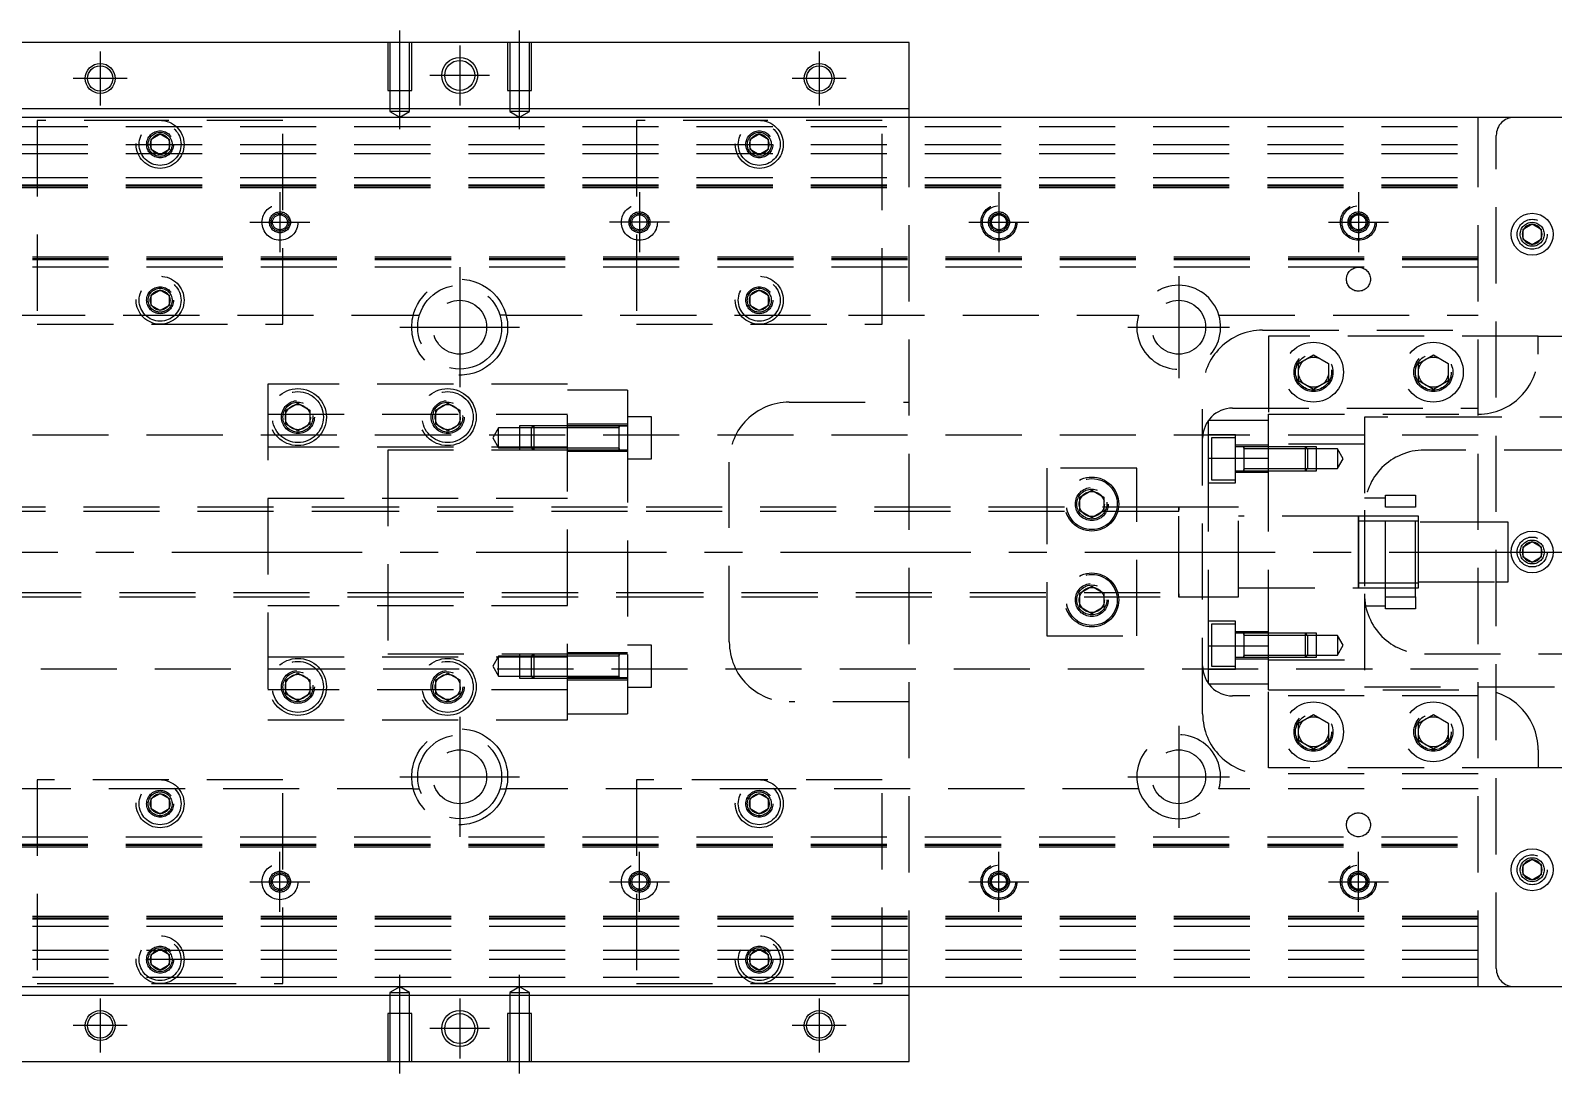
# Model space of a CAD drawing. Extents: x -13 to 561, y -279 to 87.
# Drawn here: x 115.4 to 369.6, y -87 to 87 of the extents above; entities that cross this region are included whole.
import ezdxf

# ---------------------------------------------------------------- set-up
doc = ezdxf.new("R2010")
doc.units = 0
doc.linetypes.add('CENTER', pattern=[50.8, 31.75, -6.35, 6.35, -6.35])
doc.linetypes.add('DASHED', pattern=[19.05, 12.7, -6.35])
doc.layers.get('0').update_dxf_attribs({"linetype": 'CONTINUOUS'})
doc.layers.add('CENTER', color=1, linetype='CENTER')

msp = doc.modelspace()

# ---------------------------------------------------------------- linework, layer by layer
at = {"color": 7, "linetype": 'CONTINUOUS'}
for p, q in [((262, 85), (112, 85)), ((262, 74), (262, 85)), ((112, 74), (262, 74)), ((262, 72.5), (262, 74)), ((371, 72.5), (3, 72.5)), ((364.5, 53.866026), (366, 54.73205)), ((364.5, 52.133974), (364.5, 53.866026)), ((366, 54.73205), (367.5, 53.866026)), ((367.5, 53.866026), (367.5, 52.133974)), ((366, 51.26795), (364.5, 52.133974)), ((367.5, 52.133974), (366, 51.26795)), ((364.5, 0.866026), (366, 1.73205)), ((364.5, -0.866026), (364.5, 0.866026)), ((366, 1.73205), (367.5, 0.866026)), ((367.5, 0.866026), (367.5, -0.866026)), ((366, -1.73205), (364.5, -0.866026)), ((367.5, -0.866026), (366, -1.73205)), ((364.5, -52.133974), (366, -51.26795)), ((364.5, -53.866026), (364.5, -52.133974)), ((366, -51.26795), (367.5, -52.133974)), ((367.5, -52.133974), (367.5, -53.866026)), ((366, -54.73205), (364.5, -53.866026)), ((367.5, -53.866026), (366, -54.73205)), ((3, -72.5), (371, -72.5)), ((262, -74), (262, -72.5)), ((262, -74), (112, -74)), ((262, -85), (262, -74)), ((112, -85), (262, -85))]:
    msp.add_line(p, q, dxfattribs=at)
at = {"color": 3, "linetype": 'DASHED'}
for p, q in [((175.000006, 85), (175.000006, 77)), ((175.35, 85), (175.35, 77)), ((178.65, 77), (178.65, 85)), ((178.999994, 77), (178.999994, 85)), ((195.000006, 85), (195.000006, 77)), ((195.35, 85), (195.35, 77)), ((198.65, 77), (198.65, 85)), ((198.999994, 77), (198.999994, 85)), ((175.000006, 77), (178.999994, 77)), ((175.35, 77), (175.35, 73.5)), ((178.65, 73.5), (178.65, 77)), ((195.000006, 77), (198.999994, 77)), ((195.35, 77), (195.35, 73.5)), ((198.65, 73.5), (198.65, 77)), ((116.5, 72), (116.5, 38)), ((137, 72), (116.5, 72)), ((157.5, 72), (137, 72)), ((157.5, 38), (157.5, 72)), ((178.65, 73.5), (175.35, 73.5)), ((175.35, 73.5), (177, 72.547372)), ((177, 72.547372), (178.65, 73.5)), ((198.65, 73.5), (195.35, 73.5)), ((195.35, 73.5), (197, 72.547372)), ((197, 72.547372), (198.65, 73.5)), ((237, 72), (216.5, 72)), ((216.5, 72), (216.5, 38)), ((257.5, 72), (237, 72)), ((257.5, 38), (257.5, 72)), ((262, -72.5), (262, 72.5)), ((357, -72.5), (357, 72.5)), ((17, 71), (357, 71)), ((135.5, 68.866026), (137, 69.73205)), ((135.5, 67.133974), (135.5, 68.866026)), ((137, 69.73205), (138.5, 68.866026)), ((138.5, 68.866026), (138.5, 67.133974)), ((235.5, 68.866026), (237, 69.73205)), ((235.5, 67.133974), (235.5, 68.866026)), ((237, 69.73205), (238.5, 68.866026)), ((238.5, 68.866026), (238.5, 67.133974)), ((360, -69.5), (360, 69.5)), ((17, 68), (357, 68)), ((17, 66.5), (357, 66.5)), ((135, 68), (135.023172, 68.30356)), ((137, 66.26795), (135.5, 67.133974)), ((138.5, 67.133974), (137, 66.26795)), ((237, 66.26795), (235.5, 67.133974)), ((238.5, 67.133974), (237, 66.26795)), ((238.973226, 68.326156), (239, 68)), ((17, 62.5), (357, 62.5)), ((17, 61.247728), (357, 61.247728)), ((17, 61.1147), (357, 61.1147)), ((17, 61.1), (357, 61.1)), ((17, 60.8), (357, 60.8)), ((275.75, 55.721688), (277, 56.443376)), ((277, 56.443376), (278.25, 55.721688)), ((335.75, 55.721688), (337, 56.443376)), ((337, 56.443376), (338.25, 55.721688)), ((275.75, 54.278312), (275.75, 55.721688)), ((277, 53.556624), (275.75, 54.278312)), ((278.25, 54.278312), (277, 53.556624)), ((278.25, 55.721688), (278.25, 54.278312)), ((278.477374, 55.25955), (278.5, 55)), ((335.75, 54.278312), (335.75, 55.721688)), ((337, 53.556624), (335.75, 54.278312)), ((338.25, 54.278312), (337, 53.556624)), ((338.25, 55.721688), (338.25, 54.278312)), ((338.477374, 55.25955), (338.5, 55)), ((364, 53), (364.030168, 53.346066)), ((357, 49.2), (17, 49.2)), ((357, 48.9), (17, 48.9)), ((357, 48.8853), (17, 48.8853)), ((357, 48.752272), (17, 48.752272)), ((357, 47.5), (17, 47.5)), ((135.5, 42.866026), (137, 43.73205)), ((137, 43.73205), (138.5, 42.866026)), ((235.5, 42.866026), (237, 43.73205)), ((237, 43.73205), (238.5, 42.866026)), ((135.5, 41.133974), (135.5, 42.866026)), ((137, 40.26795), (135.5, 41.133974)), ((138.5, 41.133974), (137, 40.26795)), ((138.5, 42.866026), (138.5, 41.133974)), ((138.973226, 42.326156), (139, 42)), ((235.5, 41.133974), (235.5, 42.866026)), ((237, 40.26795), (235.5, 41.133974)), ((238.5, 41.133974), (237, 40.26795)), ((238.5, 42.866026), (238.5, 41.133974)), ((238.973226, 42.326156), (239, 42)), ((73.708204, 39.5), (179.254033, 39.5)), ((179.254033, 39.5), (180.291796, 39.5)), ((194.745967, 39.5), (193.708204, 39.5)), ((194.745967, 39.5), (300.291796, 39.5)), ((313.708204, 39.5), (357, 39.5)), ((116.5, 38), (157.5, 38)), ((216.5, 38), (257.5, 38)), ((321, 37), (357, 37)), ((322, 36), (322, 23)), ((367, 36), (322, 36)), ((367, 33), (367, 36)), ((367, 36), (374, 36)), ((327, 31.443376), (329.5, 32.886752)), ((327, 28.556624), (327, 31.443376)), ((329.5, 32.886752), (332, 31.443376)), ((332, 31.443376), (332, 28.556624)), ((347, 31.443376), (349.5, 32.886752)), ((347, 28.556624), (347, 31.443376)), ((349.5, 32.886752), (352, 31.443376)), ((352, 31.443376), (352, 28.556624)), ((155, 28), (155, -28)), ((205, 28), (155, 28)), ((205, -28), (205, 28)), ((329.5, 27.113248), (327, 28.556624)), ((332, 28.556624), (329.5, 27.113248)), ((332.477798, 30.364306), (332.5, 30)), ((346.5, 30), (346.520026, 30.346056)), ((349.5, 27.113248), (347, 28.556624)), ((352, 28.556624), (349.5, 27.113248)), ((215, 27), (205, 27)), ((215, 27), (215, 20.976176)), ((311, -27), (311, 27)), ((155, 23), (205, 23)), ((158, 23.6547), (160, 24.809402)), ((158, 21.3453), (158, 23.6547)), ((160, 24.809402), (162, 23.6547)), ((162, 23.6547), (162, 21.3453)), ((183, 23.6547), (185, 24.809402)), ((183, 21.3453), (183, 23.6547)), ((185, 24.809402), (187, 23.6547)), ((187, 23.6547), (187, 21.3453)), ((242, 25), (262, 25)), ((316, 24), (357, 24)), ((322, 15.652476), (322, 23)), ((322, 23), (357, 23)), ((160, 20.190598), (158, 21.3453)), ((162, 21.3453), (160, 20.190598)), ((162.483582, 22.786038), (162.5, 22.5)), ((185, 20.190598), (183, 21.3453)), ((187, 21.3453), (185, 20.190598)), ((187.483582, 22.786038), (187.5, 22.5)), ((193.5, 20.702558), (192.547372, 19.052558)), ((193.5, 17.402558), (193.5, 20.702558)), ((197, 20.702558), (193.5, 20.702558)), ((197, 21.052554), (197, 17.052564)), ((199.35, 21.052554), (197, 21.052554)), ((199, 20.702558), (197, 20.702558)), ((199.35, 21.052558), (199, 20.702558)), ((199, 17.402558), (199, 20.702558)), ((205, 20.702558), (199, 20.702558)), ((205, 20.702558), (199, 20.702558)), ((199.35, 21.052558), (199.35, 17.052558)), ((205, 21.052556), (199.35, 21.052558)), ((205, 21.052554), (199.35, 21.052554)), ((215, 21.302558), (205, 21.302558)), ((213.605, 21.052558), (205, 21.052556)), ((215, 20.976176), (205, 20.976176)), ((213.6, 20.702558), (205, 20.702558)), ((215, 21.052558), (213.595, 21.052558)), ((213.6, 17.052554), (213.6, 21.052564)), ((213.6, 17.052554), (213.6, 21.052564)), ((213.6, 20.702558), (213.6, 21.052564)), ((213.6, 20.836098), (213.6, 21.052558)), ((213.6, 21.052558), (213.6, 20.835892)), ((219, 22.552558), (215, 22.552558)), ((215, 20.976176), (215, -20.976176)), ((219, 15.552558), (219, 22.552558)), ((312, 15.652476), (312, 22)), ((312, 22), (322, 22)), ((322, 15.652476), (322, 22)), ((338, 22.5), (338, 7)), ((380, 22.5), (338, 22.5)), ((357, 19.5), (78.969694, 19.5)), ((192.547372, 19.052558), (193.5, 17.402558)), ((316.5, 19.55635), (312, 19.55635)), ((312.5, 19.05635), (312.5, 12.05635)), ((316.5, 19.05635), (312.5, 19.05635)), ((316.5, 11.55635), (316.5, 19.55635)), ((322, 17.80635), (316.5, 17.80635)), ((338, 18), (322, 18)), ((338, 18), (322, 18)), ((205, 17.5), (155, 17.5)), ((175, 17), (175, -17)), ((205, 17), (175, 17)), ((193.5, 17.402558), (197, 17.402558)), ((197, 17.402558), (199, 17.402558)), ((197, 17.052564), (199.35, 17.052564)), ((199, 17.402558), (205, 17.402558)), ((199, 17.402558), (199.35, 17.052558)), ((199, 17.402558), (205, 17.402558)), ((199.35, 17.052564), (205, 17.052564)), ((199.35, 17.052558), (205, 17.052562)), ((205, 17.402558), (213.6, 17.402558)), ((205, 17.052562), (213.605, 17.052558)), ((205, 16.802558), (215, 16.802558)), ((213.595, 17.052558), (215, 17.052558)), ((213.6, 17.052554), (213.6, 17.402558)), ((213.6, 17.269268), (213.6, 17.052558)), ((213.6, 17.052558), (213.6, 17.26902)), ((215, 15.552558), (219, 15.552558)), ((312, -15.652476), (312, 15.652476)), ((312, 15.652476), (322, 15.652476)), ((317.905, 17.55635), (316.5, 17.55635)), ((322, 17.556346), (317.895, 17.55635)), ((317.9, 17.556354), (317.9, 13.556344)), ((317.9, 17.556354), (317.9, 13.556344)), ((317.9, 17.55635), (317.9, 17.339888)), ((317.9, 17.33964), (317.9, 17.55635)), ((322, 17.20635), (317.9, 17.20635)), ((328.15, 17.55635), (322, 17.556346)), ((328.15, 17.556344), (322, 17.556344)), ((328.5, 17.20635), (322, 17.20635)), ((328.5, 17.20635), (322, 17.20635)), ((322, -15.652476), (322, 15.652476)), ((322, -15.652476), (322, 15.652476)), ((328.15, 13.55635), (328.15, 17.55635)), ((328.5, 17.20635), (328.15, 17.55635)), ((330, 17.556344), (328.15, 17.556344)), ((328.5, 17.20635), (328.5, 13.90635)), ((330, 17.20635), (328.5, 17.20635)), ((330, 13.556354), (330, 17.556344)), ((333.5, 17.20635), (330, 17.20635)), ((333.5, 17.20635), (333.5, 13.90635)), ((334.452628, 15.55635), (333.5, 17.20635)), ((333.5, 13.90635), (334.452628, 15.55635)), ((374, 17), (348, 17)), ((232, -15), (232, 15)), ((300, 14), (285, 14)), ((285, 14), (285, -14)), ((300, -14), (300, 14)), ((316.5, 13.55635), (317.905, 13.55635)), ((316.5, 13.30635), (322, 13.30635)), ((317.895, 13.55635), (322, 13.556352)), ((317.9, 13.90635), (322, 13.90635)), ((317.9, 13.55635), (317.9, 13.773016)), ((317.9, 13.77281), (317.9, 13.55635)), ((322, 13.90635), (328.5, 13.90635)), ((322, 13.90635), (328.5, 13.90635)), ((322, 13.556354), (328.15, 13.556354)), ((322, 13.556352), (328.15, 13.55635)), ((328.15, 13.55635), (328.5, 13.90635)), ((328.15, 13.556354), (330, 13.556354)), ((328.5, 13.90635), (330, 13.90635)), ((330, 13.90635), (333.5, 13.90635)), ((290.5, 9.1547), (292.5, 10.309402)), ((292.5, 10.309402), (294.5, 9.1547)), ((312, 11.55635), (316.5, 11.55635)), ((312.5, 12.05635), (316.5, 12.05635)), ((155, 9), (205, 9)), ((290.5, 6.8453), (290.5, 9.1547)), ((294.5, 9.1547), (294.5, 6.8453)), ((294.983582, 8.286038), (295, 8)), ((341.5, 9), (338, 9)), ((341.5, 9.5), (346.5, 9.5)), ((341.5, 7.5), (341.5, 9.5)), ((346.5, 9.5), (346.5, 7.5)), ((175, 7.5), (54, 7.5)), ((175, 6.75), (54, 6.75)), ((215, 7.5), (175, 7.5)), ((215, 7.499994), (175, 7.499994)), ((215, 6.75), (175, 6.75)), ((215, 6.75), (175, 6.75)), ((307.005, 7.5), (215, 7.5)), ((307, 6.75), (215, 6.75)), ((292.5, 5.690598), (290.5, 6.8453)), ((294.5, 6.8453), (292.5, 5.690598)), ((312, 7.5), (306.995, 7.5)), ((307, -7.500006), (307, 7.500006)), ((307, 6.75), (307, 7.500006)), ((307, 6.951128), (307, 7.5)), ((307, 7.5), (307, 6.951128)), ((307, -6.951128), (307, 6.951128)), ((307, -6.75), (307, 6.75)), ((317, 7.5), (312, 7.5)), ((317, 7.5), (312, 7.5)), ((317, -7.5), (317, 7.5)), ((317, -7.5), (317, 7.5)), ((337.005, 6), (317, 6)), ((336.995, 6), (317, 6)), ((346.5, 6), (336.995, 6)), ((337.005, 6), (336.995, 6)), ((337, -6.000006), (337, 6.000006)), ((337, 5.125), (337, 6.000006)), ((337, 5.325034), (337, 6)), ((337, 6), (337, -5.999164)), ((337, 5.125), (337, -5.125)), ((347, 5.125), (337, 5.125)), ((346.5, 6), (337.005, 6)), ((338, 7), (338, -7)), ((341.5, -7.5), (341.5, 7.5)), ((346.5, 7.5), (341.5, 7.5)), ((346.5, -7.5), (346.5, 7.5)), ((347, 6), (346.5, 6)), ((347, -6), (347, 6)), ((360, 5), (347, 5)), ((362, 5), (360, 5)), ((362, -5), (362, 5)), ((364, 0), (364.023172, 0.30356)), ((347, -5), (360, -5)), ((360, -5), (362, -5)), ((54, -6.75), (175, -6.75)), ((54, -7.5), (175, -7.5)), ((175, -6.75), (215, -6.75)), ((175, -6.75), (215, -6.75)), ((175, -7.499994), (215, -7.499994)), ((175, -7.5), (215, -7.5)), ((215, -6.75), (307, -6.75)), ((215, -7.5), (307.005, -7.5)), ((290.5, -6.8453), (292.5, -5.690598)), ((290.5, -9.1547), (290.5, -6.8453)), ((292.5, -5.690598), (294.5, -6.8453)), ((294.5, -6.8453), (294.5, -9.1547)), ((306.995, -7.5), (312, -7.5)), ((307, -7.500006), (307, -6.75)), ((307, -7.5), (307, -6.951128)), ((307, -6.951128), (307, -7.5)), ((312, -7.5), (317, -7.5)), ((312, -7.5), (317, -7.5)), ((317, -6), (337.005, -6)), ((317, -6), (336.995, -6)), ((336.995, -6), (346.5, -6)), ((336.995, -6), (337.005, -6)), ((337, -6.000006), (337, -5.125)), ((337, -5.125), (347, -5.125)), ((337, -6), (337, -5.325218)), ((337, -5.999164), (337, -6)), ((337.005, -6), (346.5, -6)), ((338, -7), (338, -22.5)), ((341.5, -7.5), (346.5, -7.5)), ((341.5, -9.5), (341.5, -7.5)), ((346.5, -6), (347, -6)), ((346.5, -7.5), (346.5, -9.5)), ((205, -9), (155, -9)), ((290, -8), (290.018502, -7.696412)), ((292.5, -10.309402), (290.5, -9.1547)), ((294.5, -9.1547), (292.5, -10.309402)), ((338, -9), (341.5, -9)), ((346.5, -9.5), (341.5, -9.5)), ((316.5, -11.55635), (312, -11.55635)), ((312.5, -12.05635), (312.5, -19.05635)), ((316.5, -12.05635), (312.5, -12.05635)), ((316.5, -19.55635), (316.5, -11.55635)), ((285, -14), (300, -14)), ((322, -13.30635), (316.5, -13.30635)), ((317.905, -13.55635), (316.5, -13.55635)), ((322, -13.556352), (317.895, -13.55635)), ((317.9, -13.556344), (317.9, -17.556354)), ((317.9, -13.556344), (317.9, -17.556354)), ((317.9, -13.55635), (317.9, -13.77281)), ((317.9, -13.773058), (317.9, -13.55635)), ((322, -13.90635), (317.9, -13.90635)), ((328.15, -13.55635), (322, -13.556352)), ((328.15, -13.556352), (322, -13.556354)), ((328.5, -13.90635), (322, -13.90635)), ((328.5, -13.90635), (322, -13.90635)), ((328.15, -17.55635), (328.15, -13.55635)), ((328.5, -13.90635), (328.15, -13.55635)), ((330, -13.556354), (328.15, -13.556352)), ((328.5, -13.90635), (328.5, -17.20635)), ((330, -13.90635), (328.5, -13.90635)), ((330, -17.556344), (330, -13.556354)), ((333.5, -13.90635), (330, -13.90635)), ((333.5, -13.90635), (333.5, -17.20635)), ((334.452628, -15.55635), (333.5, -13.90635)), ((155, -17.5), (205, -17.5)), ((175, -17), (205, -17)), ((193.5, -17.402558), (192.547372, -19.052558)), ((193.5, -20.702558), (193.5, -17.402558)), ((197, -17.402558), (193.5, -17.402558)), ((197, -17.052564), (197, -21.052554)), ((199.35, -17.052564), (197, -17.052564)), ((199, -17.402558), (197, -17.402558)), ((199.35, -17.052558), (199, -17.402558)), ((199, -20.702558), (199, -17.402558)), ((205, -17.402558), (199, -17.402558)), ((205, -17.402558), (199, -17.402558)), ((199.35, -17.052558), (199.35, -21.052558)), ((205, -17.052562), (199.35, -17.052558)), ((205, -17.052564), (199.35, -17.052564)), ((215, -16.802558), (205, -16.802558)), ((213.605, -17.052558), (205, -17.052562)), ((213.6, -17.402558), (205, -17.402558)), ((215, -17.052558), (213.595, -17.052558)), ((213.6, -21.052564), (213.6, -17.052554)), ((213.6, -21.051878), (213.6, -17.052554)), ((213.6, -17.26902), (213.6, -17.052558)), ((213.6, -17.052558), (213.6, -17.269226)), ((219, -15.552558), (215, -15.552558)), ((219, -22.552558), (219, -15.552558)), ((312, -15.652476), (322, -15.652476)), ((312, -22), (312, -15.652476)), ((316.5, -17.55635), (317.905, -17.55635)), ((317.895, -17.55635), (322, -17.556346)), ((317.9, -17.20635), (322, -17.20635)), ((317.9, -17.55635), (317.9, -17.339682)), ((317.9, -17.339888), (317.9, -17.55635)), ((322, -22), (322, -15.652476)), ((322, -23), (322, -15.652476)), ((322, -17.20635), (328.5, -17.20635)), ((322, -17.20635), (328.5, -17.20635)), ((322, -17.556344), (328.15, -17.556346)), ((322, -17.556346), (328.15, -17.55635)), ((328.15, -17.55635), (328.5, -17.20635)), ((328.15, -17.556346), (330, -17.556344)), ((328.5, -17.20635), (330, -17.20635)), ((330, -17.20635), (333.5, -17.20635)), ((333.5, -17.20635), (334.452628, -15.55635)), ((348, -17), (374, -17)), ((78.969694, -19.5), (357, -19.5)), ((158, -21.3453), (160, -20.190598)), ((160, -20.190598), (162, -21.3453)), ((183, -21.3453), (185, -20.190598)), ((185, -20.190598), (187, -21.3453)), ((192.547372, -19.052558), (193.5, -20.702558)), ((312, -19.55635), (316.5, -19.55635)), ((312.5, -19.05635), (316.5, -19.05635)), ((316.5, -17.80635), (322, -17.80635)), ((322, -18), (338, -18)), ((322, -18), (338, -18)), ((158, -23.6547), (158, -21.3453)), ((162, -21.3453), (162, -23.6547)), ((162.483582, -22.213962), (162.5, -22.5)), ((182.5, -22.5), (182.518502, -22.196412)), ((183, -23.6547), (183, -21.3453)), ((187, -21.3453), (187, -23.6547)), ((193.5, -20.702558), (197, -20.702558)), ((197, -20.702558), (199, -20.702558)), ((197, -21.052554), (199.35, -21.052554)), ((199, -20.702558), (205, -20.702558)), ((199, -20.702558), (199.35, -21.052558)), ((199, -20.702558), (205, -20.702558)), ((199.35, -21.052554), (205, -21.052554)), ((199.35, -21.052558), (205, -21.052556)), ((205, -20.702558), (213.6, -20.702558)), ((215, -20.976176), (205, -20.976176)), ((205, -21.052556), (213.605, -21.052558)), ((205, -21.302558), (215, -21.302558)), ((213.595, -21.052558), (215, -21.052558)), ((213.6, -20.83585), (213.6, -21.052558)), ((213.6, -21.052558), (213.6, -20.836098)), ((213.6, -21.052564), (213.6, -21.051878)), ((215, -20.976176), (215, -27)), ((215, -22.552558), (219, -22.552558)), ((312, -22), (322, -22)), ((338, -22.5), (380, -22.5)), ((205, -23), (155, -23)), ((160, -24.809402), (158, -23.6547)), ((162, -23.6547), (160, -24.809402)), ((185, -24.809402), (183, -23.6547)), ((187, -23.6547), (185, -24.809402)), ((262, -25), (242, -25)), ((357, -24), (316, -24)), ((322, -23), (357, -23)), ((322, -36), (322, -23)), ((205, -27), (215, -27)), ((327, -28.556624), (329.5, -27.113248)), ((329.5, -27.113248), (332, -28.556624)), ((347, -28.556624), (349.5, -27.113248)), ((349.5, -27.113248), (352, -28.556624)), ((155, -28), (205, -28)), ((326.5, -30), (326.520026, -29.653944)), ((327, -31.443376), (327, -28.556624)), ((332, -28.556624), (332, -31.443376)), ((346.5, -30), (346.520026, -29.653944)), ((347, -31.443376), (347, -28.556624)), ((352, -28.556624), (352, -31.443376)), ((329.5, -32.886752), (327, -31.443376)), ((332, -31.443376), (329.5, -32.886752)), ((349.5, -32.886752), (347, -31.443376)), ((352, -31.443376), (349.5, -32.886752)), ((367, -33), (367, -36)), ((116.5, -38), (116.5, -72)), ((157.5, -38), (116.5, -38)), ((157.5, -72), (157.5, -38)), ((216.5, -38), (216.5, -72)), ((257.5, -38), (216.5, -38)), ((257.5, -72), (257.5, -38)), ((357, -37), (321, -37)), ((367, -36), (322, -36)), ((374, -36), (367, -36)), ((179.254033, -39.5), (73.708204, -39.5)), ((135.5, -41.133974), (137, -40.26795)), ((137, -40.26795), (138.5, -41.133974)), ((179.254033, -39.5), (180.291796, -39.5)), ((193.708204, -39.5), (194.745967, -39.5)), ((300.291796, -39.5), (194.745967, -39.5)), ((235.5, -41.133974), (237, -40.26795)), ((237, -40.26795), (238.5, -41.133974)), ((357, -39.5), (313.708204, -39.5)), ((135.5, -42.866026), (135.5, -41.133974)), ((137, -43.73205), (135.5, -42.866026)), ((138.5, -42.866026), (137, -43.73205)), ((138.5, -41.133974), (138.5, -42.866026)), ((138.973226, -41.673844), (139, -42)), ((235, -42), (235.030168, -41.653934)), ((235.5, -42.866026), (235.5, -41.133974)), ((237, -43.73205), (235.5, -42.866026)), ((238.5, -42.866026), (237, -43.73205)), ((238.5, -41.133974), (238.5, -42.866026)), ((17, -47.5), (357, -47.5)), ((17, -48.752272), (357, -48.752272)), ((17, -48.8853), (357, -48.8853)), ((17, -48.9), (357, -48.9)), ((17, -49.2), (357, -49.2)), ((364, -53), (364.030168, -52.653934)), ((275.75, -54.278312), (277, -53.556624)), ((275.75, -55.721688), (275.75, -54.278312)), ((277, -56.443376), (275.75, -55.721688)), ((277, -53.556624), (278.25, -54.278312)), ((278.25, -55.721688), (277, -56.443376)), ((278.25, -54.278312), (278.25, -55.721688)), ((278.477374, -54.74045), (278.5, -55)), ((335.75, -54.278312), (337, -53.556624)), ((335.75, -55.721688), (335.75, -54.278312)), ((337, -56.443376), (335.75, -55.721688)), ((337, -53.556624), (338.25, -54.278312)), ((338.25, -55.721688), (337, -56.443376)), ((338.25, -54.278312), (338.25, -55.721688)), ((338.477374, -54.74045), (338.5, -55)), ((357, -60.8), (17, -60.8)), ((357, -61.1), (17, -61.1)), ((357, -61.1147), (17, -61.1147)), ((357, -61.247728), (17, -61.247728)), ((357, -62.5), (17, -62.5)), ((357, -66.5), (17, -66.5)), ((357, -68), (17, -68)), ((135, -68), (135.023172, -67.69644)), ((135.5, -67.133974), (137, -66.26795)), ((135.5, -68.866026), (135.5, -67.133974)), ((137, -66.26795), (138.5, -67.133974)), ((138.5, -67.133974), (138.5, -68.866026)), ((235.5, -67.133974), (237, -66.26795)), ((235.5, -68.866026), (235.5, -67.133974)), ((237, -66.26795), (238.5, -67.133974)), ((238.5, -67.133974), (238.5, -68.866026)), ((238.973226, -67.673844), (239, -68)), ((357, -71), (17, -71)), ((137, -69.73205), (135.5, -68.866026)), ((138.5, -68.866026), (137, -69.73205)), ((237, -69.73205), (235.5, -68.866026)), ((238.5, -68.866026), (237, -69.73205)), ((116.5, -72), (137, -72)), ((137, -72), (157.5, -72)), ((177, -72.547372), (175.35, -73.5)), ((175.35, -73.5), (177, -73.5)), ((175.35, -73.5), (175.35, -77)), ((178.65, -73.5), (177, -72.547372)), ((177, -73.5), (178.65, -73.5)), ((178.65, -77), (178.65, -73.5)), ((197, -72.547372), (195.35, -73.5)), ((195.35, -73.5), (197, -73.5)), ((195.35, -73.5), (195.35, -77)), ((198.65, -73.5), (197, -72.547372)), ((197, -73.5), (198.65, -73.5)), ((198.65, -77), (198.65, -73.5)), ((216.5, -72), (237, -72)), ((237, -72), (257.5, -72)), ((178.999994, -77), (175.000006, -77)), ((175.000006, -77), (175.000006, -85)), ((175.35, -77), (175.35, -85)), ((178.65, -85), (178.65, -77)), ((178.999994, -85), (178.999994, -77)), ((198.999994, -77), (195.000006, -77)), ((195.000006, -77), (195.000006, -85)), ((195.35, -77), (195.35, -85)), ((198.65, -85), (198.65, -77)), ((198.999994, -85), (198.999994, -77))]:
    msp.add_line(p, q, dxfattribs=at)
at = {"color": 3, "linetype": 'CONTINUOUS'}
for centre in [(127, 79), (247, 79), (127, -79), (247, -79)]:
    msp.add_circle(centre, 2.5, dxfattribs=at)
at = {"color": 7, "linetype": 'CONTINUOUS'}
for centre, radius in [((187, 79.5), 3), ((187, 79.5), 2.5), ((127, 79), 2.1), ((247, 79), 2.1), ((366, 53), 3.5), ((366, 0), 3.5), ((366, -53), 3.5), ((127, -79), 2.1), ((187, -79.5), 3), ((187, -79.5), 2.5), ((247, -79), 2.1)]:
    msp.add_circle(centre, radius, dxfattribs=at)
at = {"color": 3, "linetype": 'DASHED'}
for centre, radius in [((137, 68), 4), ((137, 68), 3.5), ((237, 68), 4), ((237, 68), 3.5), ((137, 68), 2.25), ((137, 68), 2), ((237, 68), 2.25), ((237, 68), 2), ((157, 55), 3), ((157, 55), 1.75), ((157, 55), 1.5), ((157, 55), 1.25), ((217, 55), 3), ((217, 55), 1.75), ((217, 55), 1.5), ((217, 55), 1.25), ((277, 55), 3), ((277, 55), 2.75), ((277, 55), 1.75), ((277, 55), 1.5), ((277, 55), 1.25), ((337, 55), 3), ((337, 55), 2.75), ((337, 55), 1.75), ((337, 55), 1.5), ((337, 55), 1.25), ((366, 53), 2.5), ((366, 53), 2), ((137, 42), 4), ((237, 42), 4), ((337, 45.5), 2), ((137, 42), 3.5), ((137, 42), 2.25), ((137, 42), 2), ((137, 42), 1.65), ((187, 37.5), 8), ((187, 37.5), 7), ((237, 42), 3.5), ((237, 42), 2.25), ((237, 42), 2), ((237, 42), 1.65), ((187, 37.5), 4.5), ((307, 37.5), 4.5), ((329.5, 30), 5), ((329.5, 30), 3.25), ((349.5, 30), 5), ((349.5, 30), 3.25), ((329.5, 30), 3), ((329.5, 30), 2.5), ((349.5, 30), 3), ((349.5, 30), 2.5), ((160, 22.5), 4.75), ((160, 22.5), 4.25), ((185, 22.5), 4.75), ((185, 22.5), 4.25), ((160, 22.5), 2.75), ((160, 22.5), 2.5), ((160, 22.5), 2.1), ((185, 22.5), 2.75), ((185, 22.5), 2.5), ((185, 22.5), 2.1), ((292.5, 8), 4.5), ((292.5, 8), 4.25), ((292.5, 8), 2.75), ((292.5, 8), 2.5), ((292.5, 8), 2.1), ((366, 0), 2.5), ((366, 0), 2), ((292.5, -8), 4.5), ((292.5, -8), 4.25), ((292.5, -8), 2.75), ((292.5, -8), 2.5), ((292.5, -8), 2.1), ((160, -22.5), 4.75), ((185, -22.5), 4.75), ((160, -22.5), 4.25), ((160, -22.5), 2.75), ((160, -22.5), 2.5), ((185, -22.5), 4.25), ((185, -22.5), 2.75), ((185, -22.5), 2.5), ((160, -22.5), 2.1), ((185, -22.5), 2.1), ((329.5, -30), 5), ((349.5, -30), 5), ((329.5, -30), 3.25), ((329.5, -30), 3), ((329.5, -30), 2.5), ((349.5, -30), 3.25), ((349.5, -30), 3), ((349.5, -30), 2.5), ((187, -37.5), 8), ((187, -37.5), 7), ((187, -37.5), 4.5), ((307, -37.5), 4.5), ((137, -42), 4), ((237, -42), 4), ((137, -42), 3.5), ((137, -42), 2.25), ((137, -42), 2), ((137, -42), 1.65), ((237, -42), 3.5), ((237, -42), 2.25), ((237, -42), 2), ((237, -42), 1.65), ((337, -45.5), 2), ((366, -53), 2.5), ((157, -55), 3), ((157, -55), 1.75), ((217, -55), 3), ((217, -55), 1.75), ((277, -55), 3), ((277, -55), 2.75), ((277, -55), 1.75), ((337, -55), 3), ((337, -55), 2.75), ((337, -55), 1.75), ((366, -53), 2), ((157, -55), 1.5), ((157, -55), 1.25), ((217, -55), 1.5), ((217, -55), 1.25), ((277, -55), 1.5), ((277, -55), 1.25), ((337, -55), 1.5), ((337, -55), 1.25), ((137, -68), 4), ((137, -68), 3.5), ((137, -68), 2.25), ((137, -68), 2), ((237, -68), 4), ((237, -68), 3.5), ((237, -68), 2.25), ((237, -68), 2)]:
    msp.add_circle(centre, radius, dxfattribs=at)
for centre, radius, start, end in [((363, 69.5), 3, 90, 180), ((137, 68), 1.65, 155.380023, 180), ((137, 68), 1.65, 144.619977, 155.380023), ((137, 68), 1.65, 95.380023, 144.619977), ((137, 68), 1.65, 84.619977, 95.380023), ((137, 68), 1.65, 35.380023, 84.619977), ((137, 68), 1.65, 24.619977, 35.380023), ((137, 68), 1.65, 335.380023, 24.619977), ((237, 68), 1.65, 155.380023, 180), ((237, 68), 1.65, 144.619977, 155.380023), ((237, 68), 1.65, 95.380023, 144.619977), ((237, 68), 1.65, 84.619977, 95.380023), ((237, 68), 1.65, 35.380023, 84.619977), ((237, 68), 1.65, 24.619977, 35.380023), ((237, 68), 1.65, 335.380023, 24.619977), ((137, 68), 1.65, 180, 204.619977), ((137, 68), 1.65, 204.619977, 215.380023), ((137, 68), 1.65, 215.380023, 264.619977), ((137, 68), 1.65, 264.619977, 275.380023), ((137, 68), 1.65, 275.380023, 324.619977), ((137, 68), 1.65, 324.619977, 335.380023), ((237, 68), 1.65, 180, 204.619977), ((237, 68), 1.65, 204.619977, 215.380023), ((237, 68), 1.65, 215.380023, 264.619977), ((237, 68), 1.65, 264.619977, 275.380023), ((237, 68), 1.65, 275.380023, 324.619977), ((237, 68), 1.65, 324.619977, 335.380023), ((307, 37.5), 7, 16.60155, 163.39845), ((307, 37.5), 7, 163.39845, 16.60155), ((321, 27), 10, 90, 180), ((357, 33), 10, 270, 0), ((242, 15), 10, 90, 180), ((316, 19), 5, 90, 180), ((348, 7), 10, 90, 180), ((348, -7), 10, 180, 270), ((242, -15), 10, 180, 270), ((316, -19), 5, 180, 270), ((357, -33), 10, 0, 90), ((321, -27), 10, 180, 270), ((307, -37.5), 7, 343.39845, 196.60155), ((307, -37.5), 7, 196.60155, 343.39845), ((137, -68), 1.65, 155.380023, 180), ((137, -68), 1.65, 180, 204.619977), ((137, -68), 1.65, 144.619977, 155.380023), ((137, -68), 1.65, 95.380023, 144.619977), ((137, -68), 1.65, 84.619977, 95.380023), ((137, -68), 1.65, 35.380023, 84.619977), ((137, -68), 1.65, 24.619977, 35.380023), ((137, -68), 1.65, 335.380023, 24.619977), ((237, -68), 1.65, 155.380023, 180), ((237, -68), 1.65, 180, 204.619977), ((237, -68), 1.65, 144.619977, 155.380023), ((237, -68), 1.65, 95.380023, 144.619977), ((237, -68), 1.65, 84.619977, 95.380023), ((237, -68), 1.65, 35.380023, 84.619977), ((237, -68), 1.65, 24.619977, 35.380023), ((237, -68), 1.65, 335.380023, 24.619977), ((137, -68), 1.65, 204.619977, 215.380023), ((137, -68), 1.65, 215.380023, 264.619977), ((137, -68), 1.65, 264.619977, 275.380023), ((137, -68), 1.65, 275.380023, 324.619977), ((137, -68), 1.65, 324.619977, 335.380023), ((237, -68), 1.65, 204.619977, 215.380023), ((237, -68), 1.65, 215.380023, 264.619977), ((237, -68), 1.65, 264.619977, 275.380023), ((237, -68), 1.65, 275.380023, 324.619977), ((237, -68), 1.65, 324.619977, 335.380023), ((363, -69.5), 3, 180, 270)]:
    msp.add_arc(centre, radius, start, end, dxfattribs=at)
at = {"color": 7, "linetype": 'CONTINUOUS'}
for centre, start, end in [((366, 53), 155.380023, 180), ((366, 53), 144.619977, 155.380023), ((366, 53), 95.380023, 144.619977), ((366, 53), 84.619977, 95.380023), ((366, 53), 35.380023, 84.619977), ((366, 53), 24.619977, 35.380023), ((366, 53), 335.380023, 24.619977), ((366, 53), 180, 204.619977), ((366, 53), 204.619977, 215.380023), ((366, 53), 215.380023, 264.619977), ((366, 53), 264.619977, 275.380023), ((366, 53), 275.380023, 324.619977), ((366, 53), 324.619977, 335.380023), ((366, 0), 155.380023, 180), ((366, 0), 180, 204.619977), ((366, 0), 144.619977, 155.380023), ((366, 0), 95.380023, 144.619977), ((366, 0), 84.619977, 95.380023), ((366, 0), 35.380023, 84.619977), ((366, 0), 24.619977, 35.380023), ((366, 0), 335.380023, 24.619977), ((366, 0), 204.619977, 215.380023), ((366, 0), 215.380023, 264.619977), ((366, 0), 264.619977, 275.380023), ((366, 0), 275.380023, 324.619977), ((366, 0), 324.619977, 335.380023), ((366, -53), 155.380023, 180), ((366, -53), 180, 204.619977), ((366, -53), 144.619977, 155.380023), ((366, -53), 95.380023, 144.619977), ((366, -53), 84.619977, 95.380023), ((366, -53), 35.380023, 84.619977), ((366, -53), 24.619977, 35.380023), ((366, -53), 335.380023, 24.619977), ((366, -53), 204.619977, 215.380023), ((366, -53), 215.380023, 264.619977), ((366, -53), 264.619977, 275.380023), ((366, -53), 275.380023, 324.619977), ((366, -53), 324.619977, 335.380023)]:
    msp.add_arc(centre, 1.65, start, end, dxfattribs=at)
at = {"layer": 'CENTER', "color": 1, "linetype": 'CENTER'}
for p, q in [((177, 70.547372), (177, 87)), ((197, 70.547372), (197, 87)), ((187, 84.5), (187, 74.5)), ((127, 83.5), (127, 74.5)), ((247, 83.5), (247, 74.5)), ((131.5, 79), (122.5, 79)), ((192, 79.5), (182, 79.5)), ((251.5, 79), (242.5, 79)), ((157, 60), (157, 50)), ((217, 60), (217, 50)), ((277, 60), (277, 50)), ((337, 60), (337, 50)), ((152, 55), (162, 55)), ((222, 55), (212, 55)), ((272, 55), (282, 55)), ((332, 55), (342, 55)), ((187, 47.5), (187, 27.5)), ((307, 46), (307, 29)), ((177, 37.5), (197, 37.5)), ((298.5, 37.5), (315.5, 37.5)), ((-13.447893, 0), (414.546148, 0)), ((187, -27.5), (187, -47.5)), ((307, -29), (307, -46)), ((177, -37.5), (197, -37.5)), ((298.5, -37.5), (315.5, -37.5)), ((157, -60), (157, -50)), ((217, -60), (217, -50)), ((277, -60), (277, -50)), ((337, -60), (337, -50)), ((152, -55), (162, -55)), ((212, -55), (222, -55)), ((272, -55), (282, -55)), ((332, -55), (342, -55)), ((177, -87), (177, -70.547372)), ((197, -87), (197, -70.547372)), ((127, -74.5), (127, -83.5)), ((187, -74.5), (187, -84.5)), ((247, -74.5), (247, -83.5)), ((131.5, -79), (122.5, -79)), ((192, -79.5), (182, -79.5)), ((251.5, -79), (242.5, -79))]:
    msp.add_line(p, q, dxfattribs=at)

doc.saveas('drawing.dxf')
